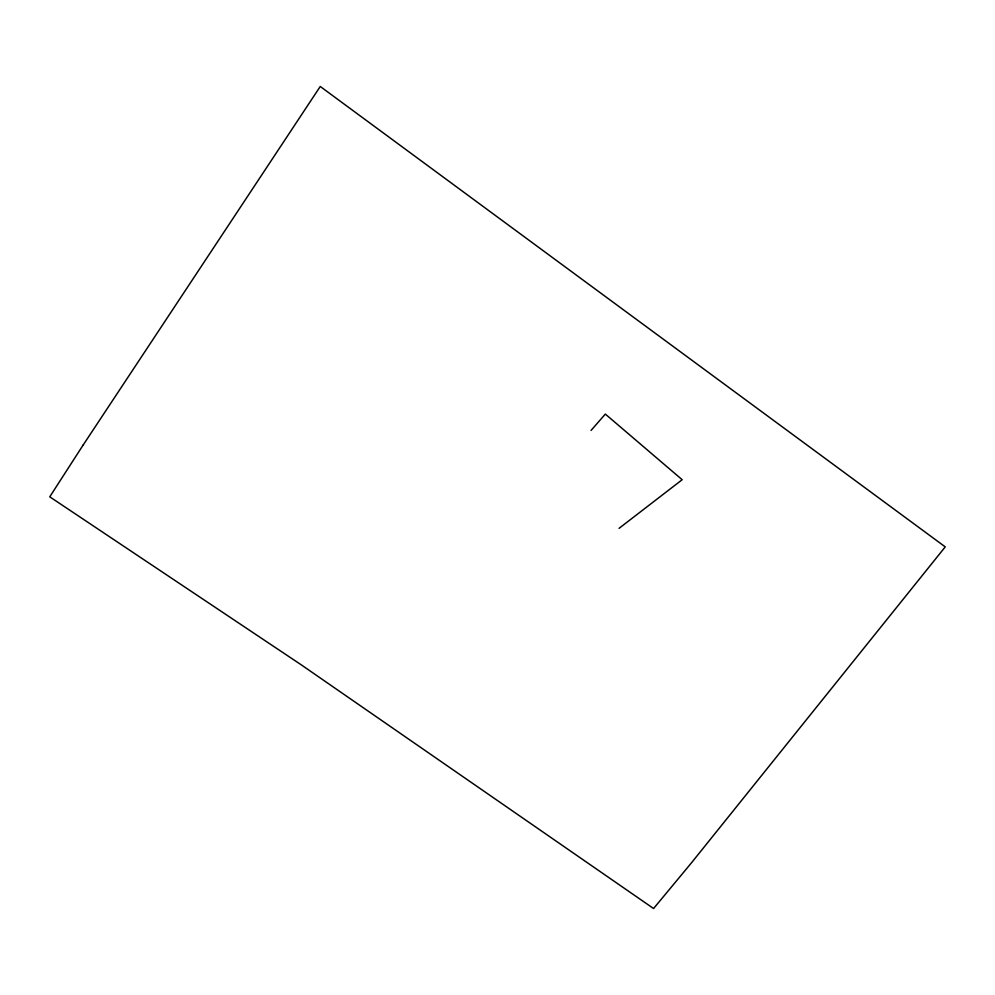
<?xml version="1.0" encoding="UTF-8"?>
<svg xmlns="http://www.w3.org/2000/svg" width="995" height="995" viewBox="0 0 995 995"><rect width="100%" height="100%" fill="white"/><g stroke="black" fill="none" stroke-linecap="round" stroke-linejoin="round"><path stroke-width="1.49" d="M591.042 430.449L605.333 414.082L682.172 479.714L619.052 528.345M83.107 445.101L49.75 496.816L300.963 664.635L653.578 908.522L691.351 862.976L945.25 546.877L320.253 86.478L83.107 445.101"/></g></svg>
